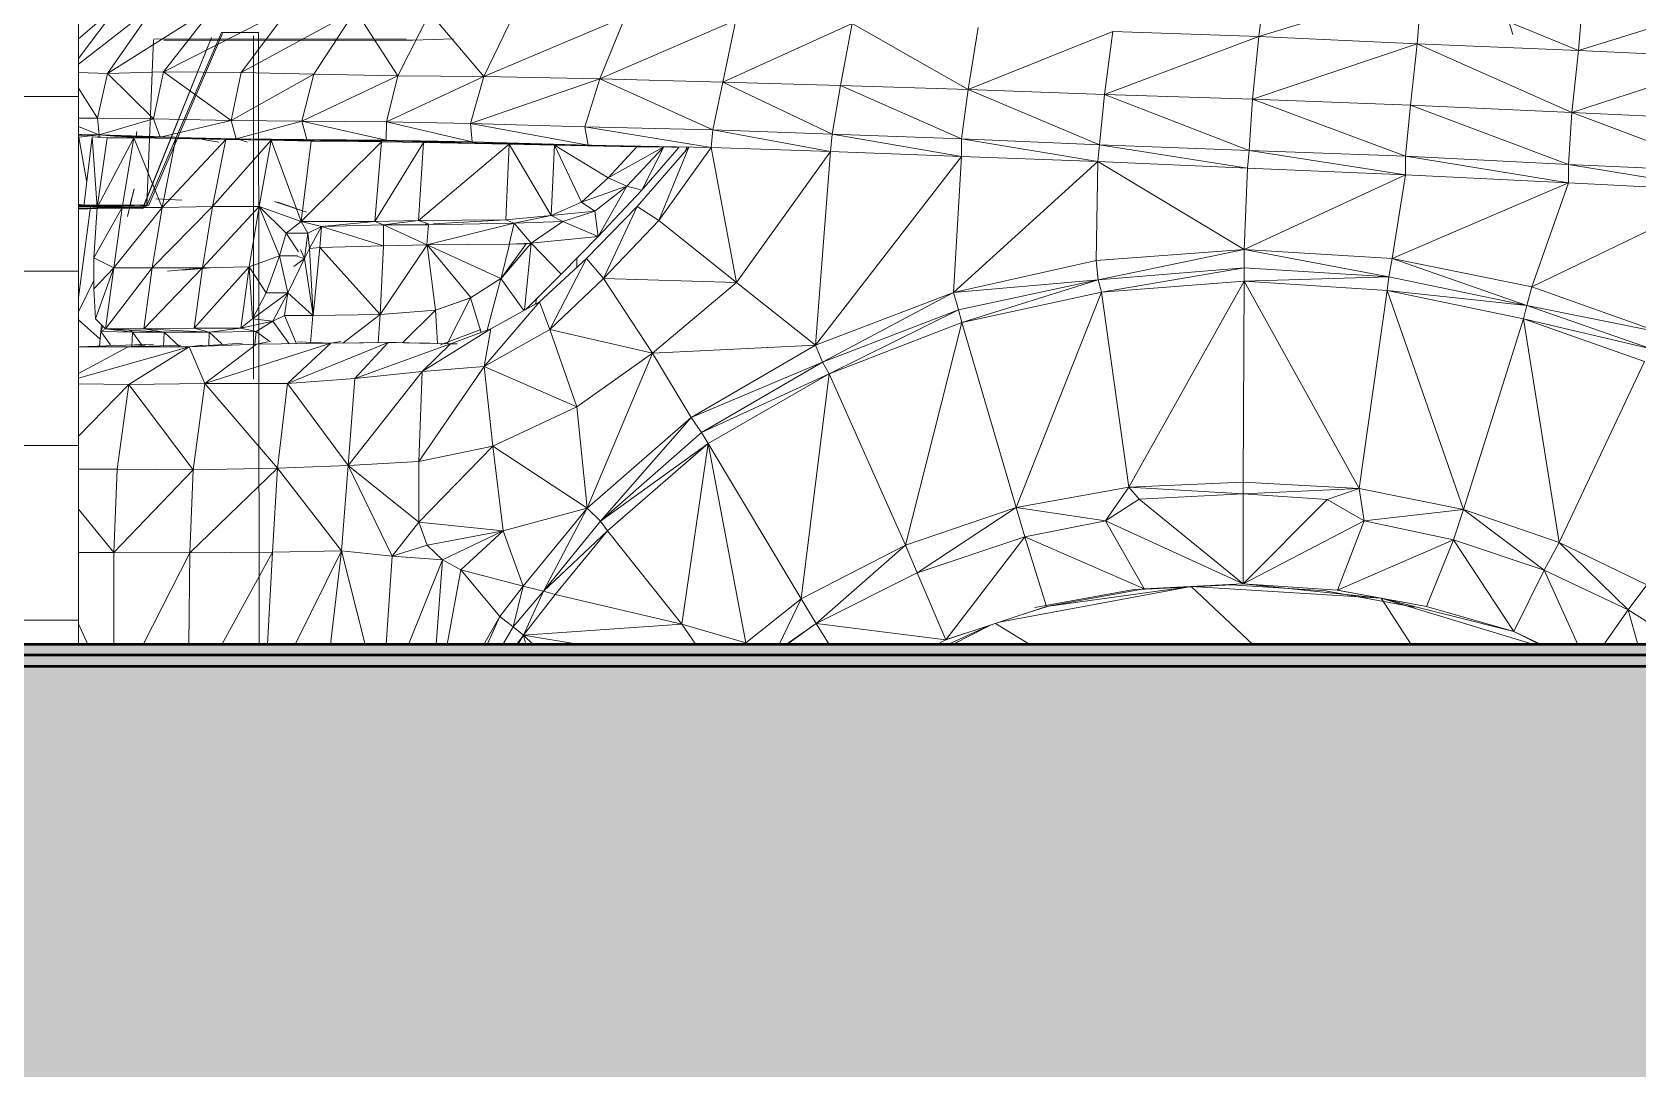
# Model space of a CAD drawing. Header units: inches. Extents: x -4169 to 885, y -251 to 585.
# Drawn here: x -2060.86 to -2024.07, y -9.48 to 14.28 of the extents above; entities that cross this region are included whole.
import ezdxf

# ---------------------------------------------------------------- set-up
doc = ezdxf.new("R2010")
doc.units = ezdxf.units.IN
doc.header["$MEASUREMENT"] = 0
doc.linetypes.add('Aligning Line 1_8_', pattern=[0.25, 0.125, -0.125])
doc.linetypes.add('Grid Line 1_2_', pattern=[0.875, 0.5, -0.125, 0.125, -0.125])
for name, color, linetype, lineweight in [('0-1', 7, 'Continuous', 5), ('0-3', 7, 'Continuous', 9), ('A-FLOR-1', 192, 'Continuous', 50), ('A-FLOR-LEVL-1', 51, 'Grid Line 1_2_', 9), ('A-FLOR-PATT-1', 8, 'Continuous', 9), ('A-GENM', 5, 'Continuous', 9), ('A-WALL', 113, 'Continuous', 13), ('A-WALL-PATT-3', 111, 'Continuous', 9), ('G-ANNO-SYMB', 111, 'Aligning Line 1_8_', 9), ('G-ANNO-SYMB-1', 147, 'Aligning Line 1_8_', 9)]:
    doc.layers.add(name, color=color, linetype=linetype, lineweight=lineweight)

# ---------------------------------------------------------------- blocks, each defined once
blk = doc.blocks.new('CTR - 2nd Phase_rvt-1-BUILDING ELEVATION - COURTYARD - LOOKING EAST')
at = {"layer": 'A-FLOR-LEVL-1'}
blk.add_line((-4168.714, 0), (-1856.661, 0), dxfattribs=at)
blk = doc.blocks.new('Land_Rover_Evoque_-_SUV_Car_Vehicle_Automobile_13067 - Land Rover EVOQUE_dwg-1230547-BUILDING ELEVATION - COURTYARD - LOOKING EAST')
at = {"layer": 'A-GENM'}
for p, q in [((-2028.412, 19.153), (-2026.94, 14.228)), ((-2032.755, 14.18), (-2032.606, 15.486)), ((-2032.755, 14.18), (-2029.022, 15.335)), ((-2029.022, 15.335), (-2029.134, 14.01)), ((-2029.022, 15.335), (-2025.436, 13.859)), ((-2025.436, 13.859), (-2025.325, 15.185)), ((-2058.842, 14.943), (-2059.799, 13.679)), ((-2058.842, 14.943), (-2059.799, 14.124)), ((-2058.02, 14.925), (-2059.799, 13.549)), ((-2059.134, 13.33), (-2058.02, 14.925)), ((-2059.134, 13.33), (-2056.663, 14.889)), ((-2057.854, 13.37), (-2056.663, 14.889)), ((-2054.959, 14.833), (-2057.854, 13.37)), ((-2056.073, 13.353), (-2054.959, 14.833)), ((-2056.073, 13.353), (-2053.452, 14.777)), ((-2054.411, 13.316), (-2053.452, 14.777)), ((-2053.452, 14.777), (-2052.48, 13.28)), ((-2051.751, 14.721), (-2052.48, 13.28)), ((-2051.751, 14.721), (-2050.512, 13.263)), ((-2025.436, 13.859), (-2021.628, 15.034)), ((-2049.824, 14.684), (-2050.512, 13.263)), ((-2047.278, 14.629), (-2050.512, 13.263)), ((-2047.278, 14.629), (-2047.853, 13.207)), ((-2044.736, 14.554), (-2047.853, 13.207)), ((-2045.04, 13.133), (-2044.736, 14.554)), ((-2042.078, 14.479), (-2045.04, 13.133)), ((-2042.343, 13.058), (-2042.078, 14.479)), ((-2039.415, 12.964), (-2042.078, 14.479)), ((-2039.415, 12.964), (-2039.189, 14.386)), ((-2056.748, 14.158), (-2058.33, 10.237)), ((-2056.748, 14.158), (-2058.323, 10.238)), ((-2056.52, 14.268), (-2058.235, 10.307)), ((-2058.231, 10.311), (-2058.079, 14.114)), ((-2058.187, 10.311), (-2056.496, 14.25)), ((-2052.295, 14.12), (-2058.063, 14.123)), ((-2052.141, 14.099), (-2057.847, 14.094)), ((-2055.673, 14.268), (-2056.52, 14.268)), ((-2055.792, 14.197), (-2055.786, 6.324)), ((-2055.673, 14.268), (-2055.661, 0.25)), ((-2051.207, 14.123), (-2052.141, 14.099)), ((-2039.415, 12.964), (-2036.105, 14.292)), ((-2036.105, 14.292), (-2036.295, 12.852)), ((-2036.295, 12.852), (-2032.755, 14.18)), ((-2036.105, 14.292), (-2032.755, 14.18)), ((-2032.755, 14.18), (-2032.905, 12.74)), ((-2032.905, 12.74), (-2029.134, 14.01)), ((-2032.755, 14.18), (-2029.134, 14.01)), ((-2029.134, 14.01), (-2029.284, 12.607)), ((-2029.134, 14.01), (-2025.586, 12.438)), ((-2029.134, 14.01), (-2025.436, 13.859)), ((-2025.586, 12.438), (-2025.436, 13.859)), ((-2025.586, 12.438), (-2021.739, 13.69)), ((-2025.436, 13.859), (-2021.739, 13.69)), ((-2059.134, 13.33), (-2059.799, 13.357)), ((-2059.365, 12.312), (-2059.134, 13.33)), ((-2059.365, 12.312), (-2059.134, 13.33)), ((-2059.134, 13.33), (-2057.854, 13.37)), ((-2059.134, 13.33), (-2058.083, 12.294)), ((-2057.854, 13.37), (-2058.083, 12.294)), ((-2056.073, 13.353), (-2057.854, 13.37)), ((-2057.854, 13.37), (-2056.304, 12.258)), ((-2056.073, 13.353), (-2056.304, 12.258)), ((-2054.411, 13.316), (-2056.304, 12.258)), ((-2056.073, 13.353), (-2054.411, 13.316)), ((-2054.411, 13.316), (-2054.679, 12.24)), ((-2052.48, 13.28), (-2054.679, 12.24)), ((-2054.411, 13.316), (-2052.48, 13.28)), ((-2052.48, 13.28), (-2052.746, 12.223)), ((-2050.512, 13.263), (-2052.746, 12.223)), ((-2050.512, 13.263), (-2052.48, 13.28)), ((-2050.512, 13.263), (-2050.819, 12.186)), ((-2047.853, 13.207), (-2050.512, 13.263)), ((-2059.365, 12.312), (-2059.799, 12.995)), ((-2047.853, 13.207), (-2050.819, 12.186)), ((-2047.853, 13.207), (-2048.199, 12.112)), ((-2045.04, 13.133), (-2047.853, 13.207)), ((-2047.853, 13.207), (-2045.269, 12.038)), ((-2045.04, 13.133), (-2045.269, 12.038)), ((-2042.343, 13.058), (-2045.04, 13.133)), ((-2045.04, 13.133), (-2042.533, 11.944)), ((-2042.343, 13.058), (-2042.533, 11.944)), ((-2042.343, 13.058), (-2039.415, 12.964)), ((-2042.343, 13.058), (-2039.568, 11.831)), ((-2039.415, 12.964), (-2039.568, 11.831)), ((-2039.415, 12.964), (-2036.295, 12.852)), ((-2039.415, 12.964), (-2036.408, 11.699)), ((-2036.295, 12.852), (-2036.408, 11.699)), ((-2036.295, 12.852), (-2032.905, 12.74)), ((-2036.295, 12.852), (-2032.98, 11.568)), ((-2032.905, 12.74), (-2032.98, 11.568)), ((-2032.905, 12.74), (-2029.284, 12.607)), ((-2032.905, 12.74), (-2029.398, 11.436)), ((-2029.284, 12.607), (-2029.398, 11.436)), ((-2029.284, 12.607), (-2025.586, 12.438)), ((-2029.284, 12.607), (-2025.662, 11.247)), ((-2059.365, 12.312), (-2059.799, 12.311)), ((-2059.365, 12.312), (-2059.326, 11.927)), ((-2059.365, 12.312), (-2058.083, 12.294)), ((-2059.326, 11.927), (-2059.365, 12.312)), ((-2059.326, 11.927), (-2058.083, 12.294)), ((-2057.929, 11.872), (-2058.083, 12.294)), ((-2056.304, 12.258), (-2058.083, 12.294)), ((-2057.929, 11.872), (-2056.304, 12.258)), ((-2056.188, 11.835), (-2056.304, 12.258)), ((-2054.679, 12.24), (-2056.304, 12.258)), ((-2056.188, 11.835), (-2054.679, 12.24)), ((-2054.564, 11.818), (-2054.679, 12.24)), ((-2052.747, 11.801), (-2054.679, 12.24)), ((-2052.746, 12.223), (-2054.679, 12.24)), ((-2052.747, 11.801), (-2052.746, 12.223)), ((-2050.781, 11.764), (-2052.746, 12.223)), ((-2050.819, 12.186), (-2052.746, 12.223)), ((-2050.781, 11.764), (-2050.819, 12.186)), ((-2048.121, 11.69), (-2050.819, 12.186)), ((-2050.819, 12.186), (-2048.199, 12.112)), ((-2025.586, 12.438), (-2025.662, 11.247)), ((-2025.586, 12.438), (-2021.889, 12.268)), ((-2025.586, 12.438), (-2021.964, 11.077)), ((-2059.326, 11.927), (-2059.799, 12.12)), ((-2059.326, 11.927), (-2059.799, 11.937)), ((-2059.729, 11.936), (-2059.799, 11.936)), ((-2059.326, 11.927), (-2059.799, 11.91)), ((-2059.792, 11.87), (-2059.799, 11.823)), ((-2059.326, 11.927), (-2059.792, 11.87)), ((-2059.611, 10.833), (-2059.792, 11.87)), ((-2059.677, 10.283), (-2059.486, 11.878)), ((-2059.486, 11.878), (-2059.281, 11.874)), ((-2059.486, 11.878), (-2059.142, 11.859)), ((-2059.372, 10.264), (-2059.486, 11.878)), ((-2059.372, 10.264), (-2058.529, 11.859)), ((-2059.372, 10.264), (-2059.142, 11.859)), ((-2059.326, 11.927), (-2059.332, 11.875)), ((-2059.326, 11.927), (-2059.332, 11.875)), ((-2059.326, 11.927), (-2059.332, 11.875)), ((-2059.326, 11.927), (-2057.584, 11.872)), ((-2059.326, 11.927), (-2057.929, 11.872)), ((-2059.326, 11.927), (-2058.131, 11.871)), ((-2059.326, 11.927), (-2059.322, 11.875)), ((-2059.326, 11.927), (-2058.9, 11.89)), ((-2058.529, 11.859), (-2059.142, 11.859)), ((-2058.389, 11.877), (-2058.9, 11.89)), ((-2058.9, 11.89), (-2058.476, 11.871)), ((-2058.529, 11.859), (-2058.798, 10.264)), ((-2057.572, 11.84), (-2058.529, 11.859)), ((-2057.879, 10.264), (-2058.529, 11.859)), ((-2058.063, 11.86), (-2058.49, 11.859)), ((-2058.478, 11.89), (-2058.46, 11.999)), ((-2058.478, 11.89), (-2058.063, 11.86)), ((-2058.311, 11.871), (-2058.476, 11.871)), ((-2058.38, 11.883), (-2058.131, 11.871)), ((-2058.38, 11.883), (-2058.131, 11.871)), ((-2058.131, 11.871), (-2058.262, 11.874)), ((-2058.131, 11.871), (-2058.217, 11.871)), ((-2057.929, 11.871), (-2058.131, 11.871)), ((-2058.02, 11.849), (-2058.068, 11.859)), ((-2057.929, 11.872), (-2056.188, 11.835)), ((-2057.879, 10.264), (-2057.572, 11.84)), ((-2056.423, 11.821), (-2057.879, 10.264)), ((-2056.423, 11.821), (-2057.572, 11.84)), ((-2056.423, 11.822), (-2057.528, 11.846)), ((-2056.077, 11.822), (-2057.525, 11.854)), ((-2056.423, 11.823), (-2057.525, 11.853)), ((-2057.091, 11.832), (-2057.188, 11.84)), ((-2056.587, 11.757), (-2056.958, 11.821)), ((-2056.958, 11.821), (-2056.783, 11.787)), ((-2056.73, 10.284), (-2056.423, 11.821)), ((-2055.388, 11.803), (-2056.73, 10.284)), ((-2055.388, 11.803), (-2056.423, 11.821)), ((-2056.386, 11.822), (-2056.077, 11.822)), ((-2056.188, 11.835), (-2054.257, 11.799)), ((-2056.188, 11.835), (-2054.564, 11.818)), ((-2055.936, 11.818), (-2056.077, 11.822)), ((-2055.925, 11.761), (-2056.076, 11.802)), ((-2055.97, 11.813), (-2055.885, 11.822)), ((-2055.885, 11.822), (-2055.851, 11.81)), ((-2055.885, 11.81), (-2055.885, 11.822)), ((-2055.388, 11.803), (-2055.657, 10.285)), ((-2055.157, 11.803), (-2055.388, 11.803)), ((-2054.468, 11.784), (-2055.388, 11.803)), ((-2054.698, 9.939), (-2055.388, 11.803)), ((-2054.39, 11.784), (-2055.157, 11.803)), ((-2054.698, 9.939), (-2054.468, 11.784)), ((-2054.257, 11.799), (-2054.564, 11.818)), ((-2054.564, 11.818), (-2052.747, 11.801)), ((-2052.855, 11.765), (-2054.468, 11.784)), ((-2054.257, 11.799), (-2052.747, 11.801)), ((-2054.257, 11.799), (-2052.517, 11.782)), ((-2052.747, 11.801), (-2052.517, 11.782)), ((-2052.747, 11.801), (-2050.781, 11.764)), ((-2052.517, 11.782), (-2050.666, 11.745)), ((-2052.517, 11.782), (-2050.781, 11.764)), ((-2048.121, 11.69), (-2048.199, 12.112)), ((-2045.308, 11.634), (-2048.199, 12.112)), ((-2048.199, 12.112), (-2045.269, 12.038)), ((-2045.308, 11.634), (-2045.269, 12.038)), ((-2042.573, 11.541), (-2045.269, 12.038)), ((-2045.269, 12.038), (-2042.533, 11.944)), ((-2042.573, 11.541), (-2042.533, 11.944)), ((-2039.567, 11.428), (-2042.533, 11.944)), ((-2042.533, 11.944), (-2039.568, 11.831)), ((-2039.567, 11.428), (-2039.568, 11.831)), ((-2036.447, 11.315), (-2039.568, 11.831)), ((-2039.568, 11.831), (-2036.408, 11.699)), ((-2052.855, 11.765), (-2054.698, 9.939)), ((-2053.009, 9.94), (-2052.855, 11.765)), ((-2051.895, 11.747), (-2053.009, 9.94)), ((-2051.895, 11.747), (-2052.855, 11.765)), ((-2052.009, 9.96), (-2051.895, 11.747)), ((-2049.933, 11.71), (-2052.009, 9.96)), ((-2051.895, 11.748), (-2051.818, 11.747)), ((-2049.933, 11.71), (-2051.895, 11.747)), ((-2051.818, 11.747), (-2049.586, 11.71)), ((-2050.781, 11.764), (-2050.666, 11.745)), ((-2050.781, 11.764), (-2048.121, 11.69)), ((-2050.666, 11.745), (-2048.121, 11.69)), ((-2049.933, 11.71), (-2050.01, 9.981)), ((-2049.933, 11.71), (-2048.894, 11.692)), ((-2049.933, 11.71), (-2048.972, 10.078)), ((-2049.586, 11.71), (-2047.432, 11.673)), ((-2048.972, 10.078), (-2048.894, 11.692)), ((-2048.894, 11.692), (-2047.009, 11.654)), ((-2048.894, 11.692), (-2048.278, 10.385)), ((-2048.894, 11.692), (-2047.663, 10.943)), ((-2048.121, 11.691), (-2048.046, 11.689)), ((-2048.121, 11.69), (-2045.308, 11.634)), ((-2047.663, 10.943), (-2046.392, 11.655)), ((-2047.663, 10.943), (-2047.009, 11.654)), ((-2047.009, 11.656), (-2047.432, 11.673)), ((-2046.392, 11.655), (-2047.237, 10.751)), ((-2047.009, 11.654), (-2046.392, 11.655)), ((-2045.818, 11.644), (-2047.003, 10.288)), ((-2046.892, 10.656), (-2046.392, 11.655)), ((-2046.892, 10.656), (-2046.045, 11.636)), ((-2045.814, 11.644), (-2046.5, 9.962)), ((-2045.308, 11.634), (-2046.5, 9.962)), ((-2046.045, 11.636), (-2046.392, 11.655)), ((-2045.866, 11.645), (-2045.877, 11.576)), ((-2045.308, 11.634), (-2044.724, 8.542)), ((-2045.308, 11.634), (-2042.573, 11.541)), ((-2044.724, 8.542), (-2042.573, 11.541)), ((-2042.911, 7.103), (-2042.573, 11.541)), ((-2042.911, 7.103), (-2039.567, 11.428)), ((-2042.573, 11.541), (-2039.567, 11.428)), ((-2039.567, 11.428), (-2039.755, 8.316)), ((-2039.567, 11.428), (-2036.447, 11.315)), ((-2036.447, 11.315), (-2036.408, 11.699)), ((-2033.018, 11.164), (-2036.408, 11.699)), ((-2036.408, 11.699), (-2032.98, 11.568)), ((-2033.018, 11.164), (-2032.98, 11.568)), ((-2029.397, 11.013), (-2032.98, 11.568)), ((-2032.98, 11.568), (-2029.398, 11.436)), ((-2025.662, 10.824), (-2029.398, 11.436)), ((-2029.397, 11.013), (-2029.398, 11.436)), ((-2029.398, 11.436), (-2025.662, 11.247)), ((-2039.755, 8.316), (-2036.447, 11.315)), ((-2036.447, 11.315), (-2036.481, 9.048)), ((-2036.447, 11.315), (-2033.093, 9.301)), ((-2036.447, 11.315), (-2033.018, 11.164)), ((-2033.093, 9.301), (-2033.018, 11.164)), ((-2033.018, 11.164), (-2029.397, 11.013)), ((-2021.965, 10.635), (-2025.662, 11.247)), ((-2025.662, 10.824), (-2025.662, 11.247)), ((-2025.662, 11.247), (-2021.964, 11.077)), ((-2058.524, 10.687), (-2058.677, 10.053)), ((-2058.631, 10.276), (-2058.524, 10.687)), ((-2048.278, 10.385), (-2047.663, 10.943)), ((-2048.278, 10.385), (-2047.29, 10.733)), ((-2047.237, 10.751), (-2047.969, 10.175)), ((-2047.892, 9.598), (-2047.237, 10.751)), ((-2047.663, 10.943), (-2047.237, 10.751)), ((-2046.892, 10.656), (-2047.237, 10.751)), ((-2033.093, 9.301), (-2029.397, 11.013)), ((-2029.397, 11.013), (-2029.702, 9.092)), ((-2025.662, 10.824), (-2029.702, 9.092)), ((-2025.662, 10.824), (-2029.397, 11.013)), ((-2026.505, 8.442), (-2025.662, 10.824)), ((-2021.965, 10.635), (-2025.662, 10.824)), ((-2059.673, 10.318), (-2059.799, 10.337)), ((-2059.799, 10.321), (-2058.25, 10.312)), ((-2059.799, 10.316), (-2058.269, 10.308)), ((-2059.799, 10.315), (-2058.269, 10.308)), ((-2059.799, 10.29), (-2058.27, 10.313)), ((-2059.799, 10.271), (-2058.27, 10.313)), ((-2059.799, 10.289), (-2058.25, 10.312)), ((-2059.518, 10.295), (-2058.27, 10.313)), ((-2058.326, 10.306), (-2058.384, 10.305)), ((-2058.269, 10.308), (-2058.326, 10.306)), ((-2058.278, 10.274), (-2058.187, 10.311)), ((-2058.249, 10.309), (-2058.269, 10.308)), ((-2058.231, 10.311), (-2058.249, 10.309)), ((-2058.029, 10.457), (-2057.431, 10.432)), ((-2055.307, 10.401), (-2054.576, 10.151)), ((-2055.231, 10.381), (-2054.576, 10.151)), ((-2048.972, 10.078), (-2048.278, 10.385)), ((-2048.278, 10.385), (-2047.969, 10.175)), ((-2047.892, 9.598), (-2046.892, 10.656)), ((-2026.505, 8.442), (-2021.965, 10.635)), ((-2059.677, 10.288), (-2059.799, 10.282)), ((-2059.677, 10.288), (-2059.799, 10.282)), ((-2059.677, 10.288), (-2059.799, 10.282)), ((-2059.799, 10.273), (-2058.278, 10.274)), ((-2058.278, 10.274), (-2059.799, 10.221)), ((-2059.52, 10.273), (-2059.799, 8.199)), ((-2059.799, 10.249), (-2058.33, 10.237)), ((-2059.372, 10.264), (-2059.677, 10.283)), ((-2059.518, 10.295), (-2059.049, 10.285)), ((-2059.372, 10.264), (-2059.449, 9.111)), ((-2058.798, 10.264), (-2059.449, 9.111)), ((-2059.372, 10.264), (-2058.798, 10.264)), ((-2057.879, 10.264), (-2058.99, 8.881)), ((-2058.798, 10.264), (-2058.99, 8.881)), ((-2057.879, 10.264), (-2058.798, 10.264)), ((-2058.33, 10.237), (-2058.278, 10.274)), ((-2058.33, 10.237), (-2058.323, 10.238)), ((-2056.73, 10.284), (-2058.109, 8.881)), ((-2057.879, 10.264), (-2058.109, 8.881)), ((-2056.73, 10.284), (-2057.879, 10.264)), ((-2055.657, 10.285), (-2056.96, 8.882)), ((-2056.96, 8.882), (-2056.73, 10.284)), ((-2055.657, 10.285), (-2056.73, 10.284)), ((-2055.657, 10.285), (-2055.886, 8.901)), ((-2054.698, 9.939), (-2055.657, 10.285)), ((-2055.657, 10.285), (-2055.043, 9.67)), ((-2055.657, 10.285), (-2055.197, 9.152)), ((-2054.698, 9.939), (-2055.043, 9.67)), ((-2053.009, 9.94), (-2054.698, 9.939)), ((-2054.698, 9.939), (-2054.235, 9.824)), ((-2054.698, 9.939), (-2054.542, 9.67)), ((-2053.009, 9.94), (-2054.235, 9.824)), ((-2052.009, 9.96), (-2053.009, 9.94)), ((-2053.009, 9.94), (-2052.814, 9.864)), ((-2052.009, 9.96), (-2052.814, 9.864)), ((-2052.009, 9.96), (-2050.01, 9.981)), ((-2052.009, 9.96), (-2051.777, 9.884)), ((-2050.01, 9.981), (-2051.667, 9.89)), ((-2050.01, 9.981), (-2048.972, 10.078)), ((-2050.01, 9.981), (-2049.816, 9.904)), ((-2048.972, 10.078), (-2049.816, 9.904)), ((-2048.699, 9.944), (-2049.816, 9.904)), ((-2049.432, 9.443), (-2048.699, 9.944)), ((-2048.972, 10.078), (-2048.044, 10.167)), ((-2048.972, 10.078), (-2048.699, 9.944)), ((-2047.969, 10.175), (-2048.699, 9.944)), ((-2047.892, 9.598), (-2048.699, 9.944)), ((-2048.158, 9.096), (-2047.003, 10.288)), ((-2047.969, 10.175), (-2048.026, 10.183)), ((-2047.892, 9.598), (-2047.969, 10.175)), ((-2047.769, 8.635), (-2047.003, 10.288)), ((-2047.769, 8.635), (-2046.5, 9.962)), ((-2046.5, 9.962), (-2047.003, 10.288)), ((-2044.724, 8.542), (-2046.5, 9.962)), ((-2055.043, 9.67), (-2055.197, 9.152)), ((-2055.043, 9.67), (-2054.542, 9.67)), ((-2055.043, 9.67), (-2054.756, 9.242)), ((-2054.542, 9.67), (-2054.618, 9.094)), ((-2054.235, 9.824), (-2054.542, 9.67)), ((-2054.504, 9.325), (-2054.542, 9.67)), ((-2054.504, 9.325), (-2054.235, 9.824)), ((-2054.273, 9.344), (-2054.235, 9.824)), ((-2052.814, 9.864), (-2054.235, 9.824)), ((-2052.814, 9.384), (-2054.235, 9.824)), ((-2051.777, 9.865), (-2052.814, 9.864)), ((-2051.816, 9.403), (-2052.814, 9.864)), ((-2052.814, 9.384), (-2052.814, 9.864)), ((-2051.777, 9.865), (-2051.857, 9.884)), ((-2051.816, 9.403), (-2049.816, 9.904)), ((-2051.816, 9.403), (-2051.777, 9.865)), ((-2049.816, 9.904), (-2051.777, 9.865)), ((-2049.931, 9.424), (-2049.816, 9.904)), ((-2049.432, 9.443), (-2049.816, 9.904)), ((-2049.432, 9.443), (-2047.892, 9.598)), ((-2048.738, 8.733), (-2047.892, 9.598)), ((-2054.618, 9.094), (-2054.714, 9.299)), ((-2054.504, 9.325), (-2054.618, 9.094)), ((-2054.273, 9.344), (-2054.504, 9.325)), ((-2054.426, 7.788), (-2054.504, 9.325)), ((-2054.426, 7.788), (-2054.273, 9.344)), ((-2052.814, 9.384), (-2054.273, 9.344)), ((-2052.888, 7.809), (-2054.273, 9.344)), ((-2052.888, 7.809), (-2051.811, 9.404)), ((-2052.888, 7.809), (-2052.811, 9.384)), ((-2051.811, 9.404), (-2052.814, 9.384)), ((-2051.811, 9.404), (-2052.814, 9.384)), ((-2051.816, 9.403), (-2052.814, 9.384)), ((-2051.816, 9.403), (-2052.814, 9.384)), ((-2049.931, 9.424), (-2051.816, 9.403)), ((-2049.931, 9.424), (-2051.816, 9.403)), ((-2049.926, 9.424), (-2051.811, 9.404)), ((-2051.619, 7.907), (-2051.811, 9.404)), ((-2051.811, 9.404), (-2050.121, 8.638)), ((-2051.811, 9.404), (-2050.811, 8.196)), ((-2049.432, 9.443), (-2050.123, 8.636)), ((-2049.432, 9.443), (-2050.117, 8.637)), ((-2049.926, 9.424), (-2050.116, 8.645)), ((-2049.541, 9.425), (-2050.088, 8.677)), ((-2049.432, 9.443), (-2049.931, 9.424)), ((-2049.432, 9.443), (-2049.931, 9.424)), ((-2049.432, 9.443), (-2049.926, 9.424)), ((-2049.432, 9.443), (-2049.926, 9.424)), ((-2049.541, 9.425), (-2049.926, 9.424)), ((-2049.432, 9.443), (-2049.583, 7.905)), ((-2049.432, 9.443), (-2049.541, 9.425)), ((-2049.432, 9.443), (-2048.738, 8.733)), ((-2036.481, 9.048), (-2033.093, 9.301)), ((-2036.442, 8.607), (-2033.093, 9.301)), ((-2029.779, 8.67), (-2033.093, 9.301)), ((-2033.091, 8.878), (-2033.093, 9.301)), ((-2033.093, 9.301), (-2029.702, 9.092)), ((-2059.448, 8.401), (-2059.449, 9.111)), ((-2058.99, 8.881), (-2059.449, 9.111)), ((-2058.99, 8.881), (-2059.448, 8.401)), ((-2058.99, 8.881), (-2059.41, 7.709)), ((-2058.99, 8.881), (-2059.181, 7.478)), ((-2058.109, 8.881), (-2059.181, 7.478)), ((-2058.99, 8.881), (-2058.109, 8.881)), ((-2056.96, 8.882), (-2058.3, 7.479)), ((-2058.109, 8.881), (-2058.3, 7.479)), ((-2056.96, 8.882), (-2058.109, 8.881)), ((-2057.76, 8.805), (-2056.932, 8.876)), ((-2057.414, 8.824), (-2056.783, 8.882)), ((-2055.886, 8.901), (-2057.152, 7.499)), ((-2057.152, 7.499), (-2056.96, 8.882)), ((-2055.886, 8.901), (-2056.96, 8.882)), ((-2055.886, 8.901), (-2056.078, 7.499)), ((-2055.197, 9.152), (-2055.886, 8.901)), ((-2055.886, 8.901), (-2055.503, 8.306)), ((-2055.886, 8.901), (-2055.81, 7.71)), ((-2055.197, 9.152), (-2055.503, 8.306)), ((-2055.197, 9.152), (-2054.78, 9.152)), ((-2055.197, 9.152), (-2055.002, 8.307)), ((-2054.618, 9.094), (-2055.002, 8.307)), ((-2054.618, 9.094), (-2054.868, 8.907)), ((-2054.618, 9.094), (-2054.784, 9.138)), ((-2054.426, 7.788), (-2054.618, 9.094)), ((-2048.158, 9.096), (-2049.237, 8.096)), ((-2049.236, 8.096), (-2048.158, 9.096)), ((-2049, 7.463), (-2048.158, 9.096)), ((-2048.384, 8.887), (-2048.384, 9.095)), ((-2047.769, 8.635), (-2048.158, 9.096)), ((-2039.755, 8.316), (-2036.481, 9.048)), ((-2036.442, 8.607), (-2036.481, 9.048)), ((-2033.091, 8.878), (-2036.442, 8.607)), ((-2033.091, 8.878), (-2036.364, 8.319)), ((-2029.779, 8.67), (-2033.091, 8.878)), ((-2033.091, 8.571), (-2033.091, 8.878)), ((-2029.779, 8.67), (-2029.702, 9.092)), ((-2026.62, 8.019), (-2029.702, 9.092)), ((-2026.505, 8.442), (-2029.702, 9.092)), ((-2059.448, 8.59), (-2059.798, 7.867)), ((-2050.815, 8.194), (-2050.123, 8.636)), ((-2050.434, 7.45), (-2050.123, 8.636)), ((-2050.123, 8.636), (-2049.593, 7.899)), ((-2049.549, 7.924), (-2048.738, 8.733)), ((-2049, 7.463), (-2047.769, 8.635)), ((-2046.649, 6.927), (-2047.769, 8.635)), ((-2047.769, 8.635), (-2044.724, 8.542)), ((-2046.649, 6.927), (-2044.724, 8.542)), ((-2042.911, 7.103), (-2044.724, 8.542)), ((-2036.442, 8.607), (-2039.755, 8.316)), ((-2036.442, 8.607), (-2039.638, 7.913)), ((-2036.442, 8.607), (-2039.56, 7.624)), ((-2036.364, 8.319), (-2036.442, 8.607)), ((-2033.091, 8.571), (-2036.364, 8.319)), ((-2033.091, 8.571), (-2035.735, 3.854)), ((-2033.091, 8.571), (-2033.116, 3.971)), ((-2029.779, 8.67), (-2033.091, 8.571)), ((-2029.817, 8.362), (-2033.091, 8.571)), ((-2033.091, 8.571), (-2030.458, 3.819)), ((-2029.817, 8.362), (-2029.779, 8.67)), ((-2026.62, 8.019), (-2029.779, 8.67)), ((-2059.41, 7.709), (-2059.448, 8.401)), ((-2055.81, 7.71), (-2055.002, 8.307)), ((-2055.503, 8.306), (-2055.81, 7.71)), ((-2055.503, 8.306), (-2055.002, 8.307)), ((-2055.347, 7.653), (-2055.002, 8.307)), ((-2055.078, 7.788), (-2055.002, 8.307)), ((-2054.427, 7.789), (-2055.002, 8.307)), ((-2051.623, 7.905), (-2050.815, 8.194)), ((-2051.623, 7.905), (-2050.815, 8.194)), ((-2051.619, 7.905), (-2050.81, 8.194)), ((-2051.351, 7.136), (-2050.815, 8.194)), ((-2050.815, 8.194), (-2050.574, 7.398)), ((-2050.502, 6.616), (-2049.236, 8.096)), ((-2050.353, 7.481), (-2049.236, 8.096)), ((-2049.309, 8.163), (-2049.327, 8.046)), ((-2049, 7.463), (-2049.236, 8.096)), ((-2042.911, 7.103), (-2039.755, 8.316)), ((-2042.757, 6.719), (-2039.755, 8.316)), ((-2039.638, 7.913), (-2039.755, 8.316)), ((-2036.364, 8.319), (-2039.56, 7.624)), ((-2036.364, 8.319), (-2038.314, 3.39)), ((-2036.364, 8.319), (-2035.735, 3.854)), ((-2029.817, 8.362), (-2030.458, 3.819)), ((-2026.62, 8.019), (-2029.817, 8.362)), ((-2026.697, 7.712), (-2029.817, 8.362)), ((-2029.817, 8.362), (-2028.071, 3.341)), ((-2026.62, 8.019), (-2026.505, 8.442)), ((-2023.577, 7.407), (-2026.505, 8.442)), ((-2055.078, 7.788), (-2055.347, 7.653)), ((-2055.078, 7.788), (-2054.427, 7.788)), ((-2055.078, 7.788), (-2054.801, 7.141)), ((-2054.427, 7.788), (-2054.486, 7.145)), ((-2054.427, 7.788), (-2052.891, 7.808)), ((-2052.891, 7.808), (-2053.741, 7.155)), ((-2052.891, 7.808), (-2052.931, 7.168)), ((-2052.891, 7.808), (-2051.623, 7.905)), ((-2052.888, 7.809), (-2051.623, 7.905)), ((-2052.888, 7.809), (-2051.619, 7.905)), ((-2052.888, 7.809), (-2051.623, 7.905)), ((-2051.623, 7.905), (-2052.375, 7.163)), ((-2051.623, 7.905), (-2051.571, 7.142)), ((-2039.638, 7.913), (-2042.757, 6.719)), ((-2042.602, 6.45), (-2039.638, 7.913)), ((-2039.56, 7.624), (-2039.638, 7.913)), ((-2026.62, 8.019), (-2026.697, 7.712)), ((-2023.769, 7.022), (-2026.62, 8.019)), ((-2023.577, 7.407), (-2026.62, 8.019)), ((-2059.799, 7.684), (-2059.305, 7.243)), ((-2059.181, 7.478), (-2059.41, 7.709)), ((-2059.29, 7.421), (-2059.317, 7.085)), ((-2059.272, 7.57), (-2059.29, 7.421)), ((-2059.241, 7.539), (-2059.29, 7.421)), ((-2059.29, 7.421), (-2059.178, 7.478)), ((-2058.564, 7.402), (-2059.29, 7.421)), ((-2059.064, 7.113), (-2059.29, 7.421)), ((-2058.3, 7.479), (-2059.181, 7.478)), ((-2059.181, 7.478), (-2058.564, 7.402)), ((-2059.181, 7.478), (-2057.837, 7.403)), ((-2058.564, 7.402), (-2058.613, 7.446)), ((-2058.564, 7.402), (-2058.577, 7.069)), ((-2057.837, 7.403), (-2058.564, 7.402)), ((-2058.339, 7.101), (-2058.564, 7.402)), ((-2057.152, 7.499), (-2058.3, 7.479)), ((-2058.3, 7.479), (-2056.804, 7.403)), ((-2058.3, 7.479), (-2057.837, 7.403)), ((-2057.837, 7.403), (-2057.851, 7.07)), ((-2056.804, 7.403), (-2057.837, 7.403)), ((-2057.478, 7.07), (-2057.837, 7.403)), ((-2056.078, 7.499), (-2057.152, 7.499)), ((-2057.152, 7.499), (-2056.804, 7.403)), ((-2056.804, 7.403), (-2056.816, 7.102)), ((-2056.078, 7.499), (-2056.804, 7.403)), ((-2055.731, 7.423), (-2056.804, 7.403)), ((-2056.515, 7.141), (-2056.804, 7.403)), ((-2055.81, 7.71), (-2056.078, 7.499)), ((-2056.078, 7.499), (-2055.347, 7.653)), ((-2056.078, 7.499), (-2055.731, 7.423)), ((-2055.81, 7.71), (-2055.347, 7.653)), ((-2055.731, 7.423), (-2055.756, 7.129)), ((-2055.347, 7.653), (-2055.731, 7.423)), ((-2055.41, 7.184), (-2055.731, 7.423)), ((-2054.976, 7.139), (-2055.347, 7.653)), ((-2051.929, 6.5), (-2050.353, 7.481)), ((-2051.507, 7.118), (-2050.584, 7.464)), ((-2051.507, 7.118), (-2050.803, 7.382)), ((-2051.277, 7.134), (-2050.354, 7.481)), ((-2051.277, 7.134), (-2050.353, 7.481)), ((-2050.502, 6.616), (-2050.353, 7.481)), ((-2050.502, 6.616), (-2049, 7.463)), ((-2046.649, 6.927), (-2049, 7.463)), ((-2048.381, 5.696), (-2049, 7.463)), ((-2039.56, 7.624), (-2042.602, 6.45)), ((-2039.56, 7.624), (-2040.855, 2.524)), ((-2038.314, 3.39), (-2039.56, 7.624)), ((-2026.697, 7.712), (-2028.071, 3.341)), ((-2023.769, 7.022), (-2026.697, 7.712)), ((-2023.922, 6.734), (-2026.697, 7.712)), ((-2026.697, 7.712), (-2025.875, 2.584)), ((-2059.799, 7.069), (-2058.082, 7.127)), ((-2057.264, 7.07), (-2059.799, 6.347)), ((-2059.799, 7.067), (-2058.659, 7.069)), ((-2058.659, 7.069), (-2059.799, 6.456)), ((-2057.453, 7.107), (-2058.659, 7.069)), ((-2058.659, 7.069), (-2058.275, 7.107)), ((-2057.264, 7.07), (-2058.659, 7.069)), ((-2057.264, 7.07), (-2058.646, 6.205)), ((-2056.05, 7.156), (-2057.264, 7.07)), ((-2055.717, 7.13), (-2057.264, 7.07)), ((-2057.264, 7.07), (-2056.957, 7.106)), ((-2057.264, 7.07), (-2056.905, 6.226)), ((-2054.016, 7.151), (-2056.905, 6.226)), ((-2055.717, 7.13), (-2056.905, 6.226)), ((-2055.46, 7.181), (-2055.717, 7.13)), ((-2054.016, 7.151), (-2055.717, 7.13)), ((-2052.704, 7.171), (-2055.012, 6.228)), ((-2054.016, 7.151), (-2055.012, 6.228)), ((-2054.016, 7.151), (-2054.782, 7.183)), ((-2054.016, 7.151), (-2053.785, 7.19)), ((-2052.704, 7.171), (-2054.016, 7.151)), ((-2052.513, 7.171), (-2054.016, 7.151)), ((-2052.704, 7.171), (-2053.47, 6.345)), ((-2051.277, 7.134), (-2053.47, 6.345)), ((-2052.704, 7.171), (-2052.513, 7.171)), ((-2051.277, 7.134), (-2052.704, 7.171)), ((-2051.743, 7.149), (-2052.704, 7.171)), ((-2051.929, 6.5), (-2051.277, 7.134)), ((-2051.277, 7.134), (-2051.124, 7.134)), ((-2046.649, 6.927), (-2042.911, 7.103)), ((-2045.761, 5.448), (-2042.911, 7.103)), ((-2042.757, 6.719), (-2042.911, 7.103)), ((-2046.649, 6.927), (-2048.381, 5.696)), ((-2048.147, 3.372), (-2046.649, 6.927)), ((-2045.761, 5.448), (-2046.649, 6.927)), ((-2042.757, 6.719), (-2045.761, 5.448)), ((-2042.757, 6.719), (-2045.529, 5.103)), ((-2042.602, 6.45), (-2042.757, 6.719)), ((-2023.922, 6.734), (-2025.875, 2.584)), ((-2055.012, 6.228), (-2053.47, 6.345)), ((-2051.929, 6.5), (-2053.621, 4.347)), ((-2053.47, 6.345), (-2053.621, 4.347)), ((-2051.929, 6.5), (-2053.47, 6.345)), ((-2052.002, 4.444), (-2050.502, 6.616)), ((-2051.929, 6.5), (-2052.002, 4.444)), ((-2051.929, 6.5), (-2050.502, 6.616)), ((-2050.307, 4.792), (-2050.502, 6.616)), ((-2050.502, 6.616), (-2048.381, 5.696)), ((-2042.602, 6.45), (-2045.529, 5.103)), ((-2042.602, 6.45), (-2045.374, 4.854)), ((-2042.602, 6.45), (-2043.242, 1.293)), ((-2040.855, 2.524), (-2042.602, 6.45)), ((-2059.799, 6.218), (-2058.646, 6.205)), ((-2058.646, 6.205), (-2059.799, 5.024)), ((-2058.646, 6.205), (-2058.914, 4.265)), ((-2058.646, 6.205), (-2056.905, 6.226)), ((-2058.646, 6.205), (-2057.174, 4.247)), ((-2056.905, 6.226), (-2057.174, 4.247)), ((-2056.905, 6.226), (-2055.012, 6.228)), ((-2056.905, 6.226), (-2055.241, 4.288)), ((-2055.012, 6.228), (-2055.241, 4.288)), ((-2055.012, 6.228), (-2053.621, 4.347)), ((-2050.307, 4.792), (-2048.381, 5.696)), ((-2048.147, 3.372), (-2048.381, 5.696)), ((-2045.761, 5.448), (-2048.147, 3.372)), ((-2047.838, 3.075), (-2045.761, 5.448)), ((-2045.529, 5.103), (-2045.761, 5.448)), ((-2050.307, 4.792), (-2052.002, 4.444)), ((-2052.001, 3.052), (-2050.307, 4.792)), ((-2048.147, 3.372), (-2050.307, 4.792)), ((-2050.073, 2.852), (-2050.307, 4.792)), ((-2045.529, 5.103), (-2047.838, 3.075)), ((-2045.374, 4.854), (-2047.838, 3.075)), ((-2045.374, 4.854), (-2047.683, 2.854)), ((-2045.374, 4.854), (-2045.979, 0.714)), ((-2045.374, 4.854), (-2045.529, 5.103)), ((-2044.513, 0.283), (-2045.374, 4.854)), ((-2043.242, 1.293), (-2045.374, 4.854)), ((-2052.002, 4.444), (-2053.621, 4.347)), ((-2052.001, 3.052), (-2052.002, 4.444)), ((-2059.799, 4.264), (-2058.914, 4.265)), ((-2058.99, 2.353), (-2058.914, 4.265)), ((-2058.99, 2.353), (-2057.174, 4.247)), ((-2058.914, 4.265), (-2057.174, 4.247)), ((-2057.249, 2.345), (-2055.241, 4.288)), ((-2057.174, 4.247), (-2057.249, 2.345)), ((-2057.174, 4.247), (-2055.241, 4.288)), ((-2055.241, 4.288), (-2055.355, 2.367)), ((-2055.241, 4.288), (-2053.621, 4.347)), ((-2055.241, 4.288), (-2053.773, 2.397)), ((-2053.773, 2.397), (-2053.621, 4.347)), ((-2052.001, 3.052), (-2053.621, 4.347)), ((-2053.621, 4.347), (-2052.616, 2.273)), ((-2035.735, 3.854), (-2038.314, 3.39)), ((-2035.735, 3.854), (-2036.273, 3.085)), ((-2033.116, 3.971), (-2035.735, 3.854)), ((-2035.735, 3.854), (-2035.502, 3.575)), ((-2035.735, 3.854), (-2033.116, 3.702)), ((-2035.502, 3.575), (-2033.116, 3.702)), ((-2035.502, 3.575), (-2033.116, 3.702)), ((-2030.458, 3.819), (-2033.116, 3.971)), ((-2033.116, 3.971), (-2033.116, 3.702)), ((-2030.458, 3.819), (-2033.116, 3.702)), ((-2033.116, 3.702), (-2031.19, 3.569)), ((-2033.113, 1.637), (-2033.116, 3.702)), ((-2033.116, 3.702), (-2031.19, 3.569)), ((-2030.458, 3.819), (-2031.19, 3.569)), ((-2028.071, 3.341), (-2030.458, 3.819)), ((-2030.458, 3.819), (-2030.342, 3.08)), ((-2059.799, 3.348), (-2058.99, 2.353)), ((-2048.147, 3.372), (-2050.073, 2.852)), ((-2048.147, 3.372), (-2049.609, 1.584)), ((-2049.147, 1.469), (-2048.147, 3.372)), ((-2047.838, 3.075), (-2048.147, 3.372)), ((-2038.314, 3.39), (-2040.855, 2.524)), ((-2038.314, 3.39), (-2040.585, 1.89)), ((-2038.314, 3.39), (-2038.121, 2.718)), ((-2038.314, 3.39), (-2036.273, 3.085)), ((-2036.272, 3.085), (-2035.502, 3.575)), ((-2036.272, 3.085), (-2035.502, 3.575)), ((-2033.113, 1.637), (-2035.502, 3.575)), ((-2033.113, 1.637), (-2031.19, 3.569)), ((-2031.19, 3.569), (-2030.342, 3.08)), ((-2031.19, 3.569), (-2030.342, 3.08)), ((-2028.071, 3.341), (-2030.342, 3.08)), ((-2028.071, 3.341), (-2028.301, 2.649)), ((-2025.875, 2.584), (-2028.071, 3.341)), ((-2028.071, 3.341), (-2026.22, 1.95)), ((-2052.001, 3.052), (-2052.616, 2.273)), ((-2050.073, 2.852), (-2052.001, 3.052)), ((-2051.808, 2.524), (-2052.001, 3.052)), ((-2047.838, 3.075), (-2049.147, 1.469)), ((-2047.838, 3.075), (-2047.683, 2.854)), ((-2038.121, 2.718), (-2036.272, 3.085)), ((-2038.121, 2.718), (-2036.273, 3.085)), ((-2035.385, 1.52), (-2036.272, 3.085)), ((-2036.272, 3.085), (-2033.113, 1.637)), ((-2033.113, 1.637), (-2030.342, 3.08)), ((-2030.342, 3.08), (-2030.957, 1.495)), ((-2030.342, 3.08), (-2028.301, 2.649)), ((-2030.342, 3.08), (-2028.301, 2.649)), ((-2050.073, 2.852), (-2051.808, 2.524)), ((-2050.073, 2.852), (-2051.46, 2.188)), ((-2050.073, 2.852), (-2051.036, 1.957)), ((-2049.609, 1.584), (-2050.073, 2.852)), ((-2047.683, 2.854), (-2049.147, 1.469)), ((-2047.683, 2.854), (-2048.876, 1.393)), ((-2047.683, 2.854), (-2045.979, 0.714)), ((-2040.585, 1.89), (-2038.121, 2.718)), ((-2040.585, 1.89), (-2038.121, 2.718)), ((-2039.929, 0.354), (-2038.121, 2.718)), ((-2038.121, 2.718), (-2037.619, 1.115)), ((-2038.121, 2.718), (-2035.385, 1.52)), ((-2030.957, 1.495), (-2028.301, 2.649)), ((-2028.301, 2.649), (-2028.916, 1.122)), ((-2028.301, 2.649), (-2026.22, 1.95)), ((-2028.301, 2.649), (-2026.914, 0.547)), ((-2028.301, 2.649), (-2026.22, 1.95)), ((-2025.875, 2.584), (-2026.22, 1.95)), ((-2025.875, 2.584), (-2024.295, 1.039)), ((-2025.875, 2.584), (-2023.872, 1.615)), ((-2059.799, 2.357), (-2058.99, 2.353)), ((-2058.99, 2.353), (-2057.249, 2.345)), ((-2058.99, 2.353), (-2058.988, 0.25)), ((-2057.249, 2.345), (-2058.314, 0.25)), ((-2057.249, 2.345), (-2057.271, 0.25)), ((-2057.249, 2.345), (-2055.355, 2.367)), ((-2055.355, 2.367), (-2056.514, 0.25)), ((-2055.355, 2.367), (-2055.468, 0.25)), ((-2055.355, 2.367), (-2053.773, 2.397)), ((-2053.773, 2.397), (-2054.832, 0.25)), ((-2053.773, 2.397), (-2054.024, 0.25)), ((-2053.773, 2.397), (-2052.616, 2.273)), ((-2053.773, 2.397), (-2053.229, 0.25)), ((-2052.616, 2.273), (-2052.747, 0.25)), ((-2051.808, 2.524), (-2052.616, 2.273)), ((-2051.46, 2.188), (-2052.616, 2.273)), ((-2051.46, 2.188), (-2051.808, 2.524)), ((-2040.855, 2.524), (-2043.242, 1.293)), ((-2040.855, 2.524), (-2042.896, 0.726)), ((-2040.855, 2.524), (-2040.585, 1.89)), ((-2051.46, 2.188), (-2052.238, 0.25)), ((-2051.46, 2.188), (-2051.602, 0.25)), ((-2051.036, 1.957), (-2051.46, 2.188)), ((-2051.036, 1.957), (-2051.353, 0.25)), ((-2049.609, 1.584), (-2051.036, 1.957)), ((-2051.036, 1.957), (-2050.147, 0.892)), ((-2042.896, 0.726), (-2040.585, 1.89)), ((-2042.896, 0.726), (-2040.585, 1.89)), ((-2039.929, 0.354), (-2040.585, 1.89)), ((-2026.914, 0.547), (-2026.22, 1.95)), ((-2026.22, 1.95), (-2024.295, 1.039)), ((-2026.22, 1.95), (-2025.448, 0.25)), ((-2026.22, 1.95), (-2024.295, 1.039)), ((-2049.609, 1.584), (-2050.147, 0.892)), ((-2049.609, 1.584), (-2049.84, 0.653)), ((-2049.147, 1.469), (-2049.609, 1.584)), ((-2038.709, 0.756), (-2034.307, 1.576)), ((-2037.893, 1.095), (-2035.657, 1.5)), ((-2037.619, 1.115), (-2034.307, 1.576)), ((-2037.619, 1.115), (-2035.385, 1.52)), ((-2035.662, 1.5), (-2033.387, 1.618)), ((-2035.662, 1.5), (-2033.389, 1.617)), ((-2035.657, 1.5), (-2035.662, 1.5)), ((-2034.509, 1.561), (-2035.657, 1.5)), ((-2034.838, 1.548), (-2035.389, 1.52)), ((-2035.385, 1.52), (-2035.389, 1.52)), ((-2035.385, 1.52), (-2033.113, 1.637)), ((-2034.509, 1.561), (-2033.387, 1.618)), ((-2034.305, 1.576), (-2032.892, 0.25)), ((-2034.303, 1.576), (-2029.954, 1.31)), ((-2033.75, 1.604), (-2033.116, 1.637)), ((-2033.389, 1.617), (-2031.233, 1.475)), ((-2033.113, 1.637), (-2030.957, 1.495)), ((-2033.113, 1.637), (-2029.954, 1.31)), ((-2031.233, 1.475), (-2029.192, 1.102)), ((-2030.34, 1.381), (-2030.961, 1.494)), ((-2030.957, 1.495), (-2028.916, 1.122)), ((-2024.295, 1.039), (-2023.872, 1.615)), ((-2049.147, 1.469), (-2049.84, 0.653)), ((-2049.147, 1.469), (-2049.607, 0.461)), ((-2048.876, 1.393), (-2049.607, 0.461)), ((-2049.147, 1.469), (-2048.876, 1.393)), ((-2048.876, 1.393), (-2045.979, 0.714)), ((-2044.513, 0.283), (-2043.242, 1.293)), ((-2043.743, 0.25), (-2043.242, 1.293)), ((-2043.242, 1.293), (-2042.896, 0.726)), ((-2039.929, 0.354), (-2037.619, 1.115)), ((-2038.153, 0.946), (-2037.622, 1.114)), ((-2029.954, 1.31), (-2026.916, 0.547)), ((-2029.954, 1.31), (-2026.459, 0.25)), ((-2029.954, 1.31), (-2029.27, 0.25)), ((-2029.655, 1.256), (-2028.919, 1.121)), ((-2028.916, 1.122), (-2026.914, 0.547)), ((-2050.147, 0.892), (-2050.51, 0.25)), ((-2050.147, 0.892), (-2050.436, 0.25)), ((-2049.84, 0.653), (-2050.147, 0.892)), ((-2037.891, 1.095), (-2037.893, 1.095)), ((-2024.856, 0.25), (-2024.295, 1.039)), ((-2024.295, 1.039), (-2023.039, 0.25)), ((-2024.295, 1.039), (-2024.074, 0.25)), ((-2024.295, 1.039), (-2023.039, 0.25)), ((-2059.799, 0.722), (-2059.586, 0.25)), ((-2049.84, 0.653), (-2050.081, 0.25)), ((-2049.607, 0.461), (-2049.84, 0.653)), ((-2049.607, 0.461), (-2049.762, 0.25)), ((-2049.607, 0.461), (-2049.737, 0.25)), ((-2045.979, 0.714), (-2049.607, 0.461)), ((-2048.312, 0.25), (-2049.607, 0.461)), ((-2049.38, 0.25), (-2049.607, 0.461)), ((-2049.554, 0.25), (-2049.607, 0.461)), ((-2044.513, 0.283), (-2045.979, 0.714)), ((-2045.979, 0.714), (-2045.658, 0.25)), ((-2043.588, 0.25), (-2042.896, 0.726)), ((-2043.569, 0.25), (-2042.896, 0.726)), ((-2042.602, 0.25), (-2042.896, 0.726)), ((-2042.896, 0.726), (-2039.929, 0.354)), ((-2039.497, 0.502), (-2039.933, 0.354)), ((-2038.927, 0.684), (-2039.884, 0.25)), ((-2039.775, 0.25), (-2038.892, 0.695)), ((-2038.794, 0.727), (-2038.003, 0.25)), ((-2026.914, 0.547), (-2026.288, 0.25)), ((-2026.914, 0.546), (-2026.292, 0.25)), ((-2026.914, 0.546), (-2026.292, 0.25)), ((-2026.914, 0.546), (-2026.32, 0.25)), ((-2044.513, 0.283), (-2044.564, 0.25)), ((-2044.393, 0.25), (-2044.513, 0.283)), ((-2040.131, 0.25), (-2039.929, 0.354))]:
    blk.add_line(p, q, dxfattribs=at)
blk = doc.blocks.new('Land_Rover_Evoque_-_SUV_Car_Vehicle_Automobile_13067 - Land_Rover_Evoque_-_SUV_Car_Vehicle_Automobile_13067-1230553-BUILDING ELEVATION - COURTYARD - LOOKING EAST')
blk.add_blockref('Land_Rover_Evoque_-_SUV_Car_Vehicle_Automobile_13067 - Land Rover EVOQUE_dwg-1230547-BUILDING ELEVATION - COURTYARD - LOOKING EAST', (0, 0))
blk = doc.blocks.new('CTR  - Topography_rvt-1-BUILDING ELEVATION - COURTYARD - LOOKING EAST')
at = {"layer": 'A-FLOR-LEVL-1'}
blk.add_line((-4168.714, 0), (-1856.661, 0), dxfattribs=at)
at = {"layer": 'G-ANNO-SYMB-1'}
blk.add_line((-1953.331, 0), (-4072.019, 0), dxfattribs=at)
at = {"layer": '0-3'}
blk.add_blockref('Land_Rover_Evoque_-_SUV_Car_Vehicle_Automobile_13067 - Land_Rover_Evoque_-_SUV_Car_Vehicle_Automobile_13067-1230553-BUILDING ELEVATION - COURTYARD - LOOKING EAST', (0, 0), dxfattribs=at)
blk = doc.blocks.new('CTR - 1st Phase - Common Walls_rvt-1-BUILDING ELEVATION - COURTYARD - LOOKING EAST')
at = {"layer": 'A-FLOR-LEVL-1'}
blk.add_line((-4168.714, 0), (-1856.661, 0), dxfattribs=at)
at = {"layer": 'G-ANNO-SYMB-1'}
blk.add_line((-1953.331, 0), (-4072.019, 0), dxfattribs=at)

msp = doc.modelspace()

# ---------------------------------------------------------------- hatches: boundary and pattern name
at = {"layer": 'A-FLOR-PATT-1'}
h = msp.add_hatch(dxfattribs=at)
h.set_pattern_fill('FP_2', color=256, style=0, pattern_type=2)
h.set_pattern_definition([(50, (0, 0), (27.5427, -2.40992), [2.88, -31.68]), (355, (0, 0), (-5.32784, 28.88427), [2.304, -25.344]), (100.451, (2.295, -0.2), (22.21532, 26.47393), [2.448, -26.924]), (46.184, (0, 7.68), (40.98187, -6.35642), [4.32, -47.52]), (96.636, (3.415, 7.15), (35.89075, 37.4062), [3.671, -40.386]), (351.184, (0, 7.68), (35.89097, 37.4062), [3.456, -38.016]), (21, (3.84, 5.76), (22.92104, -15.46073), [2.88, -31.68]), (326, (3.84, 5.76), (9.34353, 27.84574), [2.304, -25.344]), (71.451, (5.75, 4.472), (32.26477, 12.38442), [2.448, -26.924]), (37.5, (0, 0), (0.466855, 12.782707), [1.267, -23.77, 1.267, -24.461, -25.44]), (37.5, (0, 0), (0.466855, 12.782707), [-50.765, 1.267, -24.173]), (7.5, (0, 0), (10.10159, 15.14509), [1.267, -13.402, 1.267, -23.194, -9.696]), (7.5, (0, 0), (10.10159, 15.14509), [-39.13, 1.267, -8.429]), (327.5, (-8.563, 0), (20.49916, -0.86578), [1.267, -8.333, 1.267, -28.685, -39.744]), (327.5, (-8.563, 0), (20.49916, -0.86578), [-39.552, 1.267, -38.477]), (317.5, (-12.403, 0), (22.39478, 3.84429), [1.267, -11.213, 1.267, -18.624, -28.224]), (317.5, (-12.403, 0), (22.39478, 3.84429), [-32.371, 1.267, -26.957])])
h.paths.add_polyline_path([(-2847.153, -12), (-1953.331, -12), (-1953.331, 0), (-3962.724, 0), (-3962.724, -12), (-2880.257, -12)], flags=0)
h = msp.add_hatch(dxfattribs=at)
h.set_pattern_fill('FP_24', color=256, style=0, pattern_type=2)
h.set_pattern_definition([(0, (0, 0), (24, 24), [24, -24]), (0, (0, 9), (24, 24), [24, -24]), (0, (0, 18), (24, 24), [24, -24]), (90, (3, 21), (-24, 24), [24, -24]), (90, (12, 21), (-24, 24), [24, -24]), (90, (21, 21), (-24, 24), [24, -24])])
h.paths.add_polyline_path([(-3399.86, 0), (-1953.331, 0), (-1953.331, 0.25), (-3399.86, 0.25)], flags=0)
at = {"layer": 'A-WALL-PATT-3'}
h = msp.add_hatch(dxfattribs=at)
h.set_pattern_fill('FP_26', color=256, style=0, pattern_type=2)
h.set_pattern_definition([(0, (-2061.924, 0.8), (0, 4), []), (90, (-2061.924, 0.8), (-8, 8), [4, -28]), (90, (-2045.924, 4.8), (-8, 8), [4, -28])])
h.paths.add_polyline_path([(-2061.924, 0.25), (-2059.799, 0.25), (-2059.799, 36), (-2064.049, 36), (-2064.049, 1), (-2061.924, 1)], flags=0)

# ---------------------------------------------------------------- linework, layer by layer
at = {"layer": 'A-FLOR-1'}
for p, q in [((-1953.331, 0), (-3829.324, 0)), ((-1953.331, 0.25), (-3399.86, 0.25)), ((-3399.86, -0.25), (-1953.331, -0.25))]:
    msp.add_line(p, q, dxfattribs=at)
at = {"layer": 'A-FLOR-LEVL-1'}
msp.add_line((-4167.964, 0), (-1857.411, 0), dxfattribs=at)
at = {"layer": 'A-WALL'}
msp.add_line((-2059.799, 36), (-2059.799, 0.25), dxfattribs=at)
at = {"layer": 'G-ANNO-SYMB'}
msp.add_line((-1953.331, 0), (-4072.019, 0), dxfattribs=at)

# ---------------------------------------------------------------- block references
at = {"layer": '0-1'}
for name in ['CTR - 2nd Phase_rvt-1-BUILDING ELEVATION - COURTYARD - LOOKING EAST', 'CTR - 1st Phase - Common Walls_rvt-1-BUILDING ELEVATION - COURTYARD - LOOKING EAST', 'CTR  - Topography_rvt-1-BUILDING ELEVATION - COURTYARD - LOOKING EAST']:
    msp.add_blockref(name, (0, 0), dxfattribs=at)

doc.saveas('drawing.dxf')
